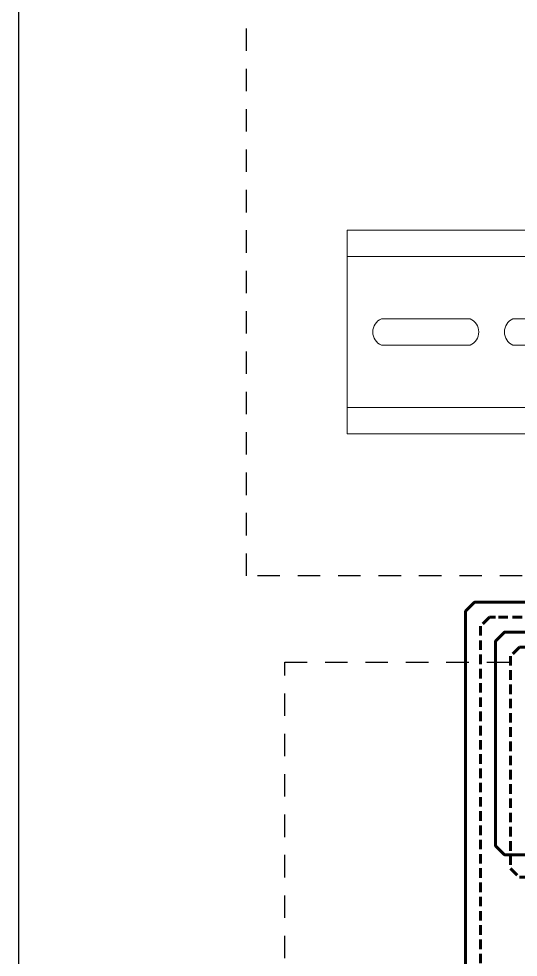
# Model space of a CAD drawing. Header units: millimetres. Extents: x -559267 to 5835, y 0 to 209897.
# Drawn here: x 840 to 881.7, y 130.1 to 208.6 of the extents above; entities that cross this region are included whole.
import ezdxf

# ---------------------------------------------------------------- set-up
doc = ezdxf.new("R2010")
doc.units = ezdxf.units.MM
doc.set_wipeout_variables(frame=1)
doc.linetypes.add('HIDDEN2', pattern=[4.7625, 3.175, -1.5875])
doc.linetypes.add('JIS_02_0.7', pattern=[1.35, 0.75, -0.6])
doc.layers.add('Таблицы', color=7, linetype='Continuous', lineweight=13)

# ---------------------------------------------------------------- blocks, each defined once
blk = doc.blocks.new('Дин')
blk.add_wipeout([(-0.76, 46), (-0.76, 0), (228.89, 0), (228.89, 46)])
blk.add_lwpolyline([(228.89, 46), (-0.76, 46), (-0.76, 0), (228.89, 0)])
at = {"layer": 'Таблицы'}
for points in [[(-0.76, 40), (-0.76, 40), (228.89, 40)], [(-0.76, 6), (-0.76, 6), (228.89, 6)]]:
    blk.add_lwpolyline(points, dxfattribs=at)
for points in [[(26.99, 26), (26.99, 26), (6.99, 26), (6.99, 26, 0.644829), (6.99, 20), (6.99, 20), (26.99, 20), (26.99, 20, 0.644829)], [(56.66, 26), (56.66, 26), (36.66, 26), (36.66, 26, 0.644829), (36.66, 20), (36.66, 20), (56.66, 20), (56.66, 20, 0.644829)], [(86.34, 26), (86.34, 26), (66.34, 26), (66.34, 26, 0.644829), (66.34, 20), (66.34, 20), (86.34, 20), (86.34, 20, 0.644829)], [(116.02, 26), (116.02, 26), (96.02, 26), (96.02, 26, 0.644829), (96.02, 20), (96.02, 20), (116.02, 20), (116.02, 20, 0.644829)], [(145.7, 26), (145.7, 26), (125.7, 26), (125.7, 26, 0.644829), (125.7, 20), (125.7, 20), (145.7, 20), (145.7, 20, 0.644829)], [(175.37, 26), (175.37, 26), (155.37, 26), (155.37, 26, 0.644829), (155.37, 20), (155.37, 20), (175.37, 20), (175.37, 20, 0.644829)], [(205.05, 26), (205.05, 26), (185.05, 26), (185.05, 26, 0.644829), (185.05, 20), (185.05, 20), (205.05, 20), (205.05, 20, 0.644829)]]:
    blk.add_lwpolyline(points, format="xyb", close=True, dxfattribs=at)
blk = doc.blocks.new('$RECOVER_230809152414-111111')
at = {"color": 30, "lineweight": 60, "true_color": 0xf26722}
blk.add_lwpolyline([(117.99, 450.38), (117.99, 405.51), (114.99, 402.51), (65.45, 402.51), (63.45, 402.51), (60.45, 399.51), (60.45, 209.08), (63.45, 206.08), (96.1, 206.08), (63.45, 206.08), (60.45, 203.08), (60.45, 97.1), (63.45, 94.1), (96.1, 94.1)], dxfattribs=at)
at = {"color": 4, "linetype": 'HIDDEN2', "lineweight": 60}
for points in [[(134.72, 422.22), (134.72, 400.51), (131.72, 397.51), (70.45, 397.51), (68.45, 397.51), (65.45, 394.51), (65.45, 201.55), (68.45, 198.55), (96.1, 198.55), (68.45, 198.55), (65.45, 195.55), (65.45, 89.57), (68.45, 86.57), (96.1, 86.57)], [(148.05, 422.22), (148.05, 390.51), (145.05, 387.51), (80.45, 387.51), (78.45, 387.51), (75.45, 384.51), (75.45, 313.53), (78.45, 310.53), (96.1, 310.53)]]:
    blk.add_lwpolyline(points, dxfattribs=at)
at = {"color": 116, "lineweight": 60, "true_color": 0x136734}
blk.add_lwpolyline([(131.33, 422.22), (131.33, 395.51), (128.33, 392.51), (75.45, 392.51), (73.45, 392.51), (70.45, 389.51), (70.45, 321.05), (73.45, 318.05), (96.1, 318.05)], dxfattribs=at)
at = {"color": 40, "linetype": 'JIS_02_0.7', "lineweight": 25, "ltscale": 10, "true_color": 0xf8d731}
blk.add_lwpolyline([(360.26, 382.51), (360.26, 0), (0, 0), (0, 382.51), (360.26, 382.51)], dxfattribs=at)
at = {"layer": 'Таблицы', "xscale": 1.482165903010609, "yscale": 1.482165903010609, "zscale": 1.482165903010609}
blk.add_blockref('Дин', (21.95, 458.76), dxfattribs=at)
at = {"color": 40, "linetype": 'JIS_02_0.7', "lineweight": 25, "ltscale": 10, "true_color": 0xf8d731}
blk.add_lwpolyline([(-12.74, 883.7), (403.36, 883.7), (403.36, 411.34), (-12.74, 411.34), (-12.74, 883.7)], dxfattribs=at)

msp = doc.modelspace()

# ---------------------------------------------------------------- linework, layer by layer
at = {"layer": 'Defpoints', "color": 6}
msp.add_lwpolyline([(840, 287), (1025.5, 287), (1025.5, 0), (840, 0), (840, 287)], dxfattribs=at)

# ---------------------------------------------------------------- next in the draw order: block references
at = {"xscale": 0.25, "yscale": 0.25, "zscale": 0.25}
msp.add_blockref('$RECOVER_230809152414-111111', (862.217, 59.171), dxfattribs=at)

doc.saveas('drawing.dxf')
